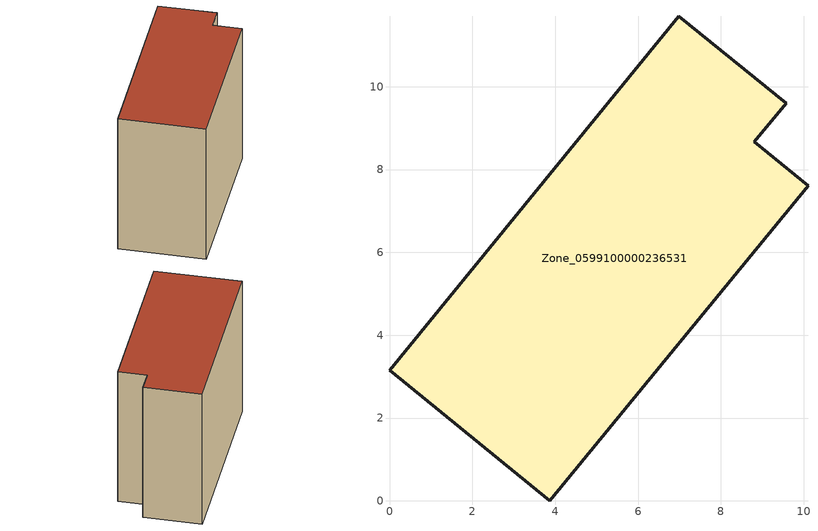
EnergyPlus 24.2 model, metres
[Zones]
Zone_0599100000236531
 floor ground (C_G): 0,3.15 6.99,11.7 9.58,9.59 8.81,8.66 10.1,7.61 3.86,0 z0
 wall outside (C_F): 6.99,11.7 0,3.15 3.86,0 10.1,7.61 8.81,8.66 9.58,9.59 6.99,11.7 z0:8.74
 roof outside (C_R): 0,3.15 3.86,0 10.1,7.61 8.81,8.66 9.58,9.59 6.99,11.7 z8.74
[BUILDING]
Pand.0599100000236531: North Axis=0; Terrain=City; Loads Convergence Tolerance Value=0.04; Temperature Convergence Tolerance Value=0.4; Solar Distribution=FullExterior; Maximum Number of Warmup Days=25; Minimum Number of Warmup Days=1
[Site:Location]
Rotterdam.The.Hague.AP_ZH_NLD Design_Conditions: Latitude=51.96; Longitude=4.45; Time Zone=1; Elevation=-4.5
[SITE:GROUNDTEMPERATURE:BUILDINGSURFACE]
18, 18, 18, 18, 18, 18, 18, 18, 18, 18, 18, 18
[MATERIAL] Thermal Absorptance=0.9; Solar Absorptance=0.7; Visible Absorptance=0.7
Name | Roughness | Thickness | Conductivity | Density | Specific Heat
G.TI.1946 | MediumSmooth | 0.15 | 1 | 540 | 1210
F.TI.1946 | Rough | 0.3 | 0.857143 | 1920 | 840
R.TI.1946 | MediumRough | 0.2 | 0.1 | 1500 | 1000
[CONSTRUCTION]
C_G: G.TI.1946
C_F: F.TI.1946
C_R: R.TI.1946
[ZONE]
Zone_0599100000236531: Type=1; Multiplier=1; Ceiling Height=Autocalculate; Volume=Autocalculate; Floor Area=autocalculate; Part of Total Floor Area=Yes
[ZONEINFILTRATION:DESIGNFLOWRATE]
Infil_Zone_0599100000236531: Zone or ZoneList or Space or SpaceList=Zone_0599100000236531; Schedule=AlwaysOn; Design Flow Rate Calculation Method=Flow/Area; Flow Rate per Floor Area=0.003; Constant Term Coefficient=1; Temperature Term Coefficient=0; Velocity Term Coefficient=0; Velocity Squared Term Coefficient=0
[HVACTEMPLATE:ZONE:IDEALLOADSAIRSYSTEM]
Zone_0599100000236531: Maximum Heating Supply Air Temperature=50; Minimum Cooling Supply Air Temperature=13; Maximum Heating Supply Air Humidity Ratio=0.0156; Minimum Cooling Supply Air Humidity Ratio=0.0077; Heating Limit=NoLimit; Cooling Limit=NoLimit; Dehumidification Control Type=ConstantSensibleHeatRatio; Cooling Sensible Heat Ratio=0.7; Dehumidification Setpoint=60; Humidification Control Type=None; Humidification Setpoint=30; Outdoor Air Method=None; Outdoor Air Flow Rate per Person=0.00944; Outdoor Air Flow Rate per Zone Floor Area=0; Outdoor Air Flow Rate per Zone=0; Demand Controlled Ventilation Type=None; Outdoor Air Economizer Type=NoEconomizer; Heat Recovery Type=None; Sensible Heat Recovery Effectiveness=0.7; Latent Heat Recovery Effectiveness=0.65
[ZONECONTROL:THERMOSTAT]
ThermostatControl_Zone_0599100000236531: Zone or ZoneList=Zone_0599100000236531; Control Type Schedule=DualSetpointControlType; Control 1=Thermostat_Zone_0599100000236531; Temperature Difference Between Cutout And Setpoint=0
[THERMOSTATSETPOINT:DUALSETPOINT]
Thermostat_Zone_0599100000236531: Heating Setpoint Temperature Schedule=HeatingSetpoint_Zone_0599100000236531; Cooling Setpoint Temperature Schedule=CoolingSetpoint_Zone_0599100000236531
[SCHEDULE:COMPACT]
HeatingSetpoint_Zone_0599100000236531: Through: 12/31, For: AllDays, Until: 24:00, 21
CoolingSetpoint_Zone_0599100000236531: Through: 12/31, For: AllDays, Until: 24:00, 24
DualSetpointControlType: Through: 12/31, For: AllDays, Until: 24:00, 4
AlwaysOn: Through: 12/31, For: AllDays, Until: 24:00, 1
